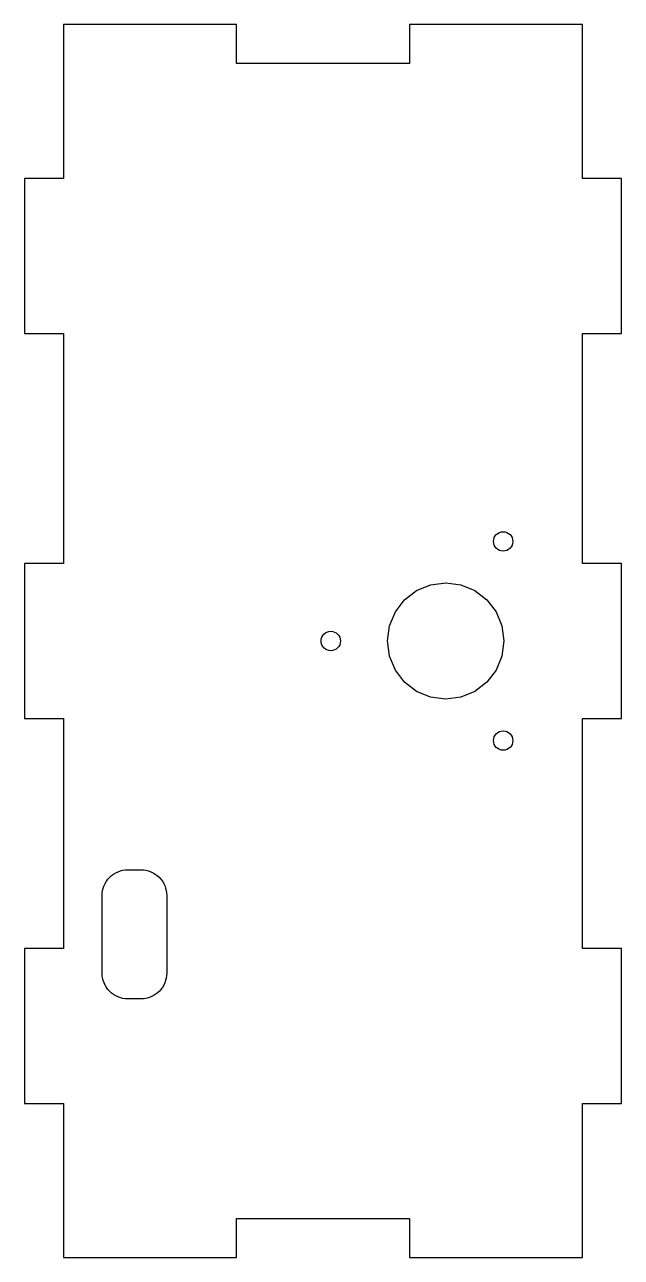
# Model space of a CAD drawing. Header units: millimetres. Extents: x -29.8 to 16.4, y 0 to 95.4.
import ezdxf

# ---------------------------------------------------------------- set-up
doc = ezdxf.new("R2010")
doc.units = ezdxf.units.MM

msp = doc.modelspace()

# ---------------------------------------------------------------- linework, layer by layer
for points in [[(0, 0), (13.4, 0), (13.4, 11.9), (16.4, 11.9), (16.4, 23.9), (13.4, 23.9), (13.3956, 41.606), (13.4, 41.7), (16.4, 41.7), (16.4, 53.7), (13.4, 53.7), (13.4, 71.5), (16.4, 71.5), (16.4, 83.5), (13.4, 83.5), (13.4, 95.4), (0, 95.4), (0, 92.4), (-13.4, 92.4), (-13.4, 95.4), (-26.8, 95.4), (-26.8, 83.5), (-29.8, 83.5), (-29.8, 71.5), (-26.8, 71.5), (-26.8, 53.7), (-29.8, 53.7), (-29.8, 41.7), (-26.8, 41.7), (-26.8, 23.9), (-29.8, 23.9), (-29.8, 11.9), (-26.8, 11.9), (-26.8, 0), (-13.4, 0), (-13.4, 3), (0, 3)], [(2.8, 43.2), (1.6353, 43.353), (0.55, 43.803), (-0.382, 44.518), (-1.0971, 45.45), (-1.5467, 46.535), (-1.7, 47.7), (-1.5467, 48.865), (-1.0971, 49.95), (-0.382, 50.882), (0.55, 51.597), (1.6353, 52.047), (2.8, 52.2), (3.9647, 52.047), (5.05, 51.597), (5.982, 50.882), (6.6971, 49.95), (7.1467, 48.865), (7.3, 47.7), (7.1467, 46.535), (6.6971, 45.45), (5.982, 44.518), (5.05, 43.803), (3.9647, 43.353)]]:
    msp.add_lwpolyline(points, close=True)
msp.add_lwpolyline([(-20.8, 20), (-21.8, 20, -0.4142136), (-23.8, 22), (-23.8, 28, -0.4142136), (-21.8, 30), (-20.8, 30, -0.4142136), (-18.8, 28), (-18.8, 22, -0.4142136)], format="xyb", close=True)
for centre in [(7.25, 55.4076), (-6.1, 47.7), (7.25, 39.9924)]:
    msp.add_circle(centre, 0.75)

doc.saveas('drawing.dxf')
